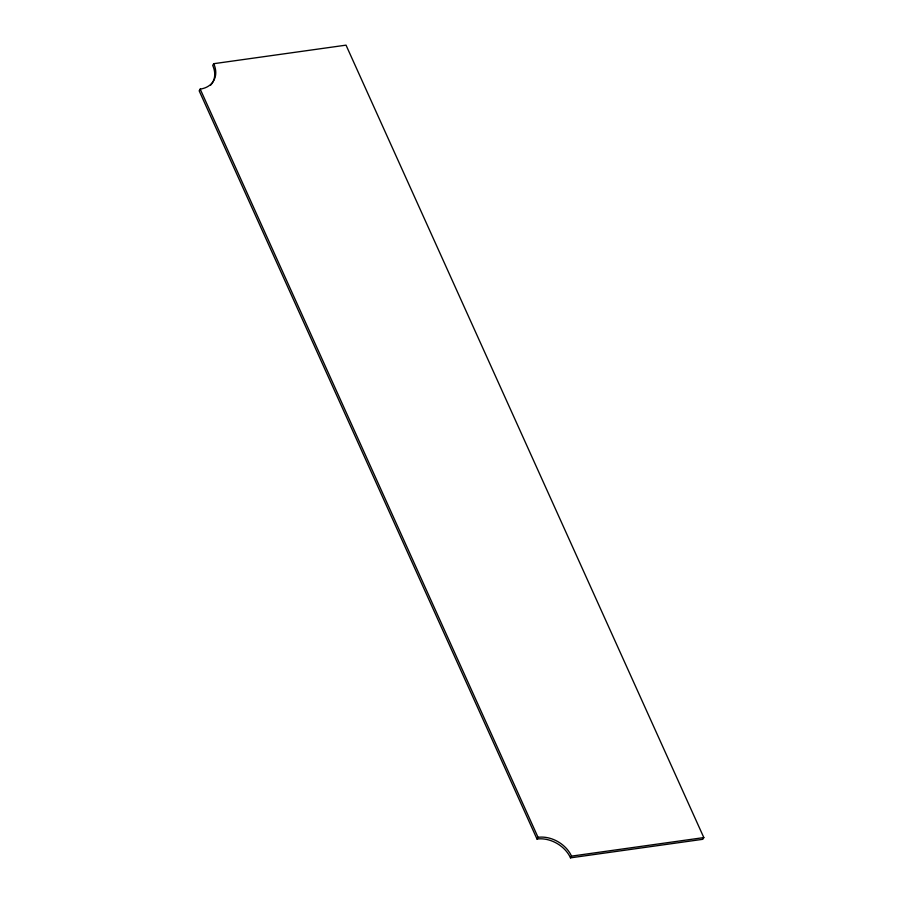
<?xml version="1.0" encoding="UTF-8"?>
<svg xmlns="http://www.w3.org/2000/svg" width="903" height="903" viewBox="0 0 903 903"><rect width="100%" height="100%" fill="white"/><g stroke="black" fill="none" stroke-linecap="round" stroke-linejoin="round"><path stroke-width="1.35" d="M213.729 63.695A27.158 20.329 30.9 0 1 200.195 89.092L199.168 90.808L537.014 839.045A27.158 20.329 30.9 0 1 570.493 857.85L702.805 839.305L703.832 837.589L346.03 45.15L213.729 63.695L212.702 65.411A27.158 20.329 30.9 0 1 210.523 85.277M537.014 839.045L538.041 837.329L200.195 89.092M570.493 857.85L571.52 856.134L703.832 837.589M538.041 837.329A27.158 20.329 30.9 0 1 571.52 856.134"/></g></svg>
